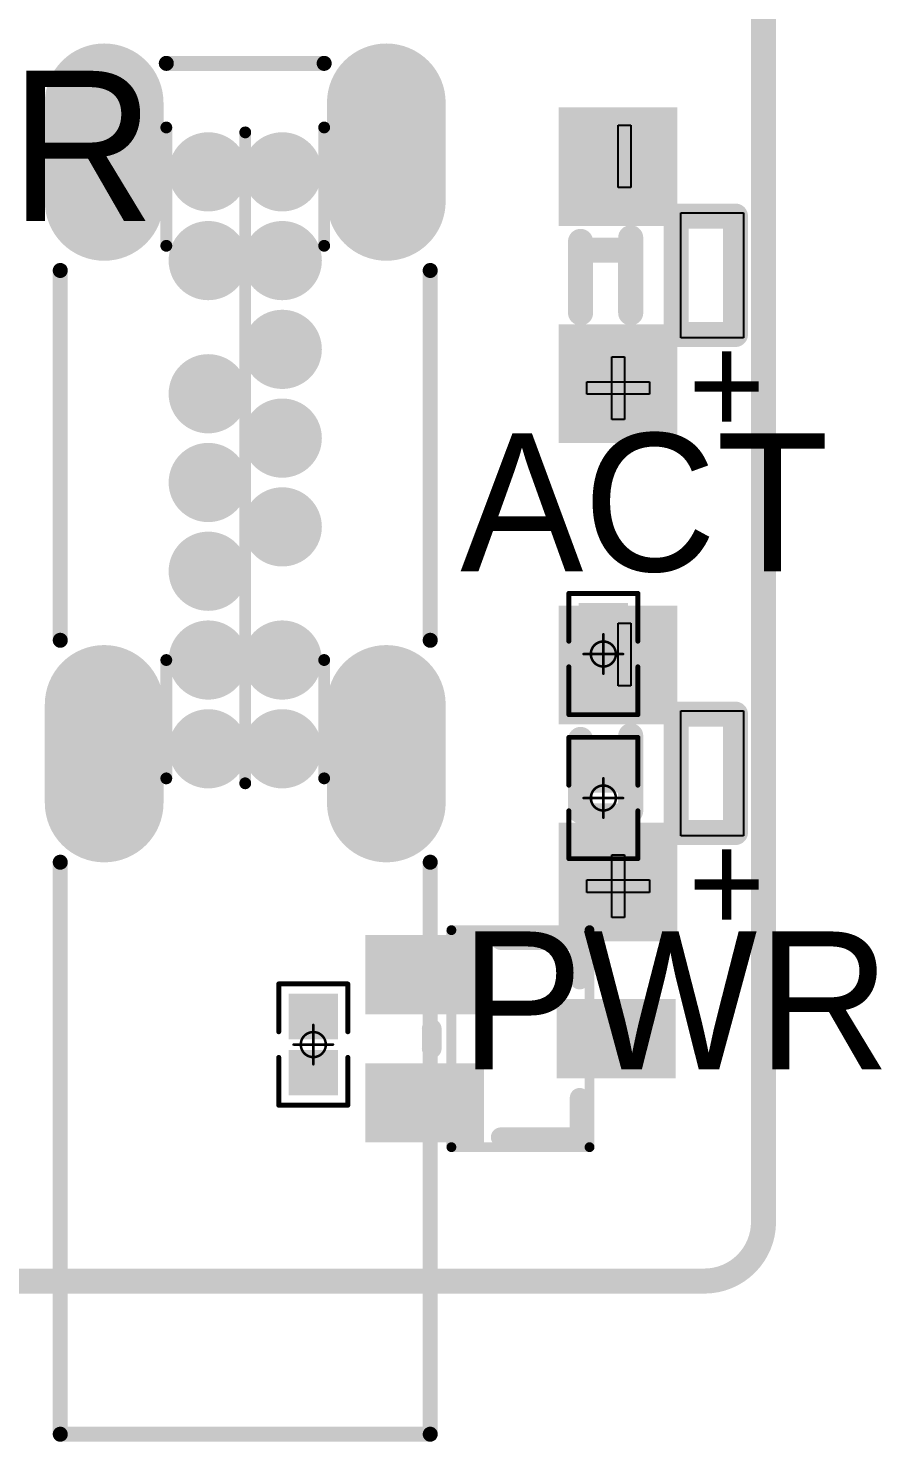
# Model space of a CAD drawing. Header units: millimetres. Extents: x 19.13 to 23.12, y 5.07 to 8.34.
# Drawn here: x 22.781 to 23.122, y 5.094 to 5.659 of the extents above; entities that cross this region are included whole.
import ezdxf

# ---------------------------------------------------------------- set-up
doc = ezdxf.new("R2010")
doc.units = ezdxf.units.MM
doc.header["$MEASUREMENT"] = 0
for name, color, linetype in [('BottomLayer', 5, 'Continuous'), ('BottomOverlay', 54, 'Continuous'), ('BottomPaste', 16, 'Continuous'), ('BottomSolder', 6, 'Continuous'), ('KeepOutLayer', 6, 'Continuous'), ('Mechanical13', 56, 'Continuous'), ('Mechanical15', 56, 'Continuous'), ('MidLayer1', 16, 'Continuous'), ('MidLayer2', 76, 'Continuous'), ('MidLayer3', 90, 'Continuous'), ('MidLayer4', 156, 'Continuous'), ('MultiLayer', 9, 'Continuous'), ('TopLayer', 1, 'Continuous'), ('TopOverlay', 2, 'Continuous'), ('TopPaste', 8, 'Continuous'), ('TopSolder', 216, 'Continuous')]:
    doc.layers.add(name, color=color, linetype=linetype)

# ---------------------------------------------------------------- blocks, each defined once
blk = doc.blocks.new('SOT_323_SC_70__B_1')
at = {"layer": 'BottomLayer'}
for points in [[(0.0185, 0.0374), (0.0185, 0.01378), (0.05787, 0.0374), (0.05787, 0.01378)], [(-0.05787, 0.01181), (-0.05787, -0.01181), (-0.0185, 0.01181), (-0.0185, -0.01181)], [(0.0185, -0.01378), (0.0185, -0.0374), (0.05787, -0.01378), (0.05787, -0.0374)]]:
    blk.add_solid(points, dxfattribs=at)
at = {"layer": 'BottomOverlay', "const_width": 0.00787}
for points in [[(-0.02362, 0.03937), (-0.02362, 0.02362)], [(0.00787, 0.03937), (-0.02362, 0.03937)], [(0.03543, 0.00394), (0.03543, -0.00394)], [(-0.02362, -0.02362), (-0.02362, -0.03937)], [(0.00787, -0.03937), (-0.02362, -0.03937)]]:
    blk.add_lwpolyline(points, dxfattribs=at)
at = {"layer": 'BottomOverlay', "const_width": 0.00394}
for points in [[(-0.02559, 0.03937, 1), (-0.02165, 0.03937, 1)], [(-0.02559, 0.03937, 1), (-0.02165, 0.03937, 1)], [(0.00591, 0.03937, 1), (0.00984, 0.03937, 1)], [(-0.02559, 0.02362, 1), (-0.02165, 0.02362, 1)], [(0.03346, 0.00394, 1), (0.0374, 0.00394, 1)], [(0.03346, -0.00394, 1), (0.0374, -0.00394, 1)], [(-0.02559, -0.02362, 1), (-0.02165, -0.02362, 1)], [(-0.02559, -0.03937, 1), (-0.02165, -0.03937, 1)], [(-0.02559, -0.03937, 1), (-0.02165, -0.03937, 1)], [(0.00591, -0.03937, 1), (0.00984, -0.03937, 1)]]:
    blk.add_lwpolyline(points, format="xyb", close=True, dxfattribs=at)
at = {"layer": 'BottomPaste'}
for points in [[(0.0185, 0.0374), (0.0185, 0.01378), (0.05787, 0.0374), (0.05787, 0.01378)], [(-0.05787, 0.01181), (-0.05787, -0.01181), (-0.0185, 0.01181), (-0.0185, -0.01181)], [(0.0185, -0.01378), (0.0185, -0.0374), (0.05787, -0.01378), (0.05787, -0.0374)]]:
    blk.add_solid(points, dxfattribs=at)
at = {"layer": 'BottomSolder'}
for points in [[(0.0145, 0.0414), (0.0145, 0.00978), (0.06187, 0.0414), (0.06187, 0.00978)], [(-0.06187, 0.01581), (-0.06187, -0.01581), (-0.0145, 0.01581), (-0.0145, -0.01581)], [(0.0145, -0.00978), (0.0145, -0.0414), (0.06187, -0.00978), (0.06187, -0.0414)]]:
    blk.add_solid(points, dxfattribs=at)
at = {"layer": 'Mechanical13', "const_width": 0.00394}
for points in [[(-0.02756, 0.04331), (-0.02756, -0.04331)], [(0.02756, 0.04331), (-0.02756, 0.04331)], [(0.02756, 0.04331), (0.02756, -0.04331)], [(0.02756, -0.04331), (-0.02756, -0.04331)]]:
    blk.add_lwpolyline(points, dxfattribs=at)
at = {"layer": 'Mechanical13', "const_width": 0.00197}
for points in [[(-0.02854, 0.04331, 1), (-0.02657, 0.04331, 1)], [(-0.02854, 0.04331, 1), (-0.02657, 0.04331, 1)], [(0.02658, 0.04331, 1), (0.02854, 0.04331, 1)], [(0.02658, 0.04331, 1), (0.02854, 0.04331, 1)], [(-0.02854, -0.04331, 1), (-0.02657, -0.04331, 1)], [(-0.02854, -0.04331, 1), (-0.02657, -0.04331, 1)], [(0.02658, -0.04331, 1), (0.02854, -0.04331, 1)], [(0.02658, -0.04331, 1), (0.02854, -0.04331, 1)]]:
    blk.add_lwpolyline(points, format="xyb", close=True, dxfattribs=at)
blk = doc.blocks.new('R0201_B_2')
at = {"layer": 'BottomLayer'}
for points in [[(-0.01831, -0.00787), (-0.00413, -0.00787), (-0.01831, 0.00787), (-0.00413, 0.00787)], [(0.00413, -0.00787), (0.01831, -0.00787), (0.00413, 0.00787), (0.01831, 0.00787)]]:
    blk.add_solid(points, dxfattribs=at)
at = {"layer": 'BottomOverlay', "const_width": 0.00197}
for points in [[(-0.00512, 0.01378), (-0.02421, 0.01378)], [(-0.02421, -0.01378), (-0.02421, 0.01378)], [(0.02421, 0.01378), (0.00512, 0.01378)], [(0.02421, -0.01378), (0.02421, 0.01378)], [(-0.00512, -0.01378), (-0.02421, -0.01378)], [(0.02421, -0.01378), (0.00512, -0.01378)]]:
    blk.add_lwpolyline(points, dxfattribs=at)
at = {"layer": 'BottomOverlay', "const_width": 0.000984}
for points in [[(-0.0247, 0.01378, 1), (-0.02372, 0.01378, 1)], [(-0.0247, 0.01378, 1), (-0.02372, 0.01378, 1)], [(-0.00561, 0.01378, 1), (-0.00463, 0.01378, 1)], [(0.00463, 0.01378, 1), (0.00561, 0.01378, 1)], [(0.02372, 0.01378, 1), (0.0247, 0.01378, 1)], [(0.02372, 0.01378, 1), (0.0247, 0.01378, 1)], [(-0.0247, -0.01378, 1), (-0.02372, -0.01378, 1)], [(-0.0247, -0.01378, 1), (-0.02372, -0.01378, 1)], [(-0.00561, -0.01378, 1), (-0.00463, -0.01378, 1)], [(0.00463, -0.01378, 1), (0.00561, -0.01378, 1)], [(0.02372, -0.01378, 1), (0.0247, -0.01378, 1)], [(0.02372, -0.01378, 1), (0.0247, -0.01378, 1)]]:
    blk.add_lwpolyline(points, format="xyb", close=True, dxfattribs=at)
at = {"layer": 'BottomPaste'}
for points in [[(-0.01831, -0.00787), (-0.00413, -0.00787), (-0.01831, 0.00787), (-0.00413, 0.00787)], [(0.00413, -0.00787), (0.01831, -0.00787), (0.00413, 0.00787), (0.01831, 0.00787)]]:
    blk.add_solid(points, dxfattribs=at)
at = {"layer": 'BottomSolder'}
for points in [[(-0.02031, -0.00987), (-0.00213, -0.00987), (-0.02031, 0.00987), (-0.00213, 0.00987)], [(0.00213, -0.00987), (0.02031, -0.00987), (0.00213, 0.00987), (0.02031, 0.00987)]]:
    blk.add_solid(points, dxfattribs=at)
at = {"layer": 'Mechanical15', "const_width": 0.001}
for points in [[(0, -0.00787), (0, 0.00787)], [(0.00787, 0), (-0.00787, 0)]]:
    blk.add_lwpolyline(points, dxfattribs=at)
at = {"layer": 'Mechanical15'}
for points, const_width in [([(-0.00025, 0.00787, 1), (0.00025, 0.00787, 1)], 0.0005), ([(-0.00812, 0, 1), (-0.00762, 0, 1)], 0.0005), ([(0.005, 0, 1), (-0.005, 0, 1)], 0.001), ([(-0.00525, 0, 1), (-0.00475, 0, 1)], 0.0005), ([(0.00475, 0, 1), (0.00525, 0, 1)], 0.0005), ([(0.00762, 0, 1), (0.00812, 0, 1)], 0.0005), ([(-0.00025, -0.00787, 1), (0.00025, -0.00787, 1)], 0.0005)]:
    blk.add_lwpolyline(points, format="xyb", close=True, dxfattribs=dict(at, const_width=const_width))
blk = doc.blocks.new('USB_TYPE_C_14P_4P_35')
at = {"layer": 'BottomLayer', "const_width": 0.03937}
for points in [[(-0.0563, 0.10039), (-0.0563, 0.13976)], [(0.0563, 0.10039), (0.0563, 0.13976)], [(-0.0563, -0.13976), (-0.0563, -0.10039)], [(0.0563, -0.13976), (0.0563, -0.10039)]]:
    blk.add_lwpolyline(points, dxfattribs=at)
at = {"layer": 'BottomLayer'}
for points, const_width in [([(-0.06614, 0.13976, 1), (-0.04646, 0.13976, 1)], 0.01969), ([(0.04646, 0.13976, 1), (0.06614, 0.13976, 1)], 0.01969), ([(-0.06614, 0.10039, 1), (-0.04646, 0.10039, 1)], 0.01969), ([(-0.02067, 0.1122, 1), (-0.00886, 0.1122, 1)], 0.01181), ([(0.00886, 0.1122, 1), (0.02067, 0.1122, 1)], 0.01181), ([(0.04646, 0.10039, 1), (0.06614, 0.10039, 1)], 0.01969), ([(-0.02067, 0.07677, 1), (-0.00886, 0.07677, 1)], 0.01181), ([(0.00886, 0.07677, 1), (0.02067, 0.07677, 1)], 0.01181), ([(0.00886, 0.04134, 1), (0.02067, 0.04134, 1)], 0.01181), ([(-0.02067, 0.02362, 1), (-0.00886, 0.02362, 1)], 0.01181), ([(0.00886, 0.00591, 1), (0.02067, 0.00591, 1)], 0.01181), ([(-0.02067, -0.01181, 1), (-0.00886, -0.01181, 1)], 0.01181), ([(0.00886, -0.02953, 1), (0.02067, -0.02953, 1)], 0.01181), ([(-0.02067, -0.04724, 1), (-0.00886, -0.04724, 1)], 0.01181), ([(-0.02067, -0.08268, 1), (-0.00886, -0.08268, 1)], 0.01181), ([(0.00886, -0.08268, 1), (0.02067, -0.08268, 1)], 0.01181), ([(-0.06614, -0.10039, 1), (-0.04646, -0.10039, 1)], 0.01969), ([(0.04646, -0.10039, 1), (0.06614, -0.10039, 1)], 0.01969), ([(-0.02067, -0.11811, 1), (-0.00886, -0.11811, 1)], 0.01181), ([(0.00886, -0.11811, 1), (0.02067, -0.11811, 1)], 0.01181), ([(-0.06614, -0.13976, 1), (-0.04646, -0.13976, 1)], 0.01969), ([(0.04646, -0.13976, 1), (0.06614, -0.13976, 1)], 0.01969)]:
    blk.add_lwpolyline(points, format="xyb", close=True, dxfattribs=dict(at, const_width=const_width))
at = {"layer": 'BottomOverlay', "const_width": 0.00472}
for points in [[(-0.0315, 0.08268), (-0.0315, 0.12992)], [(0, -0.13189), (0, 0.12795)], [(0, -0.13189), (0, 0.12795)], [(0.0315, 0.08268), (0.0315, 0.12992)], [(-0.0315, -0.12992), (-0.0315, -0.08268)], [(0.0315, -0.12992), (0.0315, -0.08268)]]:
    blk.add_lwpolyline(points, dxfattribs=at)
at = {"layer": 'BottomOverlay', "const_width": 0.00236}
for points in [[(-0.03268, 0.12992, 1), (-0.03032, 0.12992, 1)], [(-0.00118, 0.12795, 1), (0.00118, 0.12795, 1)], [(-0.00118, 0.12795, 1), (0.00118, 0.12795, 1)], [(0.03032, 0.12992, 1), (0.03268, 0.12992, 1)], [(-0.03268, 0.08268, 1), (-0.03032, 0.08268, 1)], [(0.03032, 0.08268, 1), (0.03268, 0.08268, 1)], [(-0.03268, -0.08268, 1), (-0.03032, -0.08268, 1)], [(0.03032, -0.08268, 1), (0.03268, -0.08268, 1)], [(-0.03268, -0.12992, 1), (-0.03032, -0.12992, 1)], [(-0.00118, -0.13189, 1), (0.00118, -0.13189, 1)], [(-0.00118, -0.13189, 1), (0.00118, -0.13189, 1)], [(0.03032, -0.12992, 1), (0.03268, -0.12992, 1)]]:
    blk.add_lwpolyline(points, format="xyb", close=True, dxfattribs=at)
at = {"layer": 'BottomSolder', "const_width": 0.04737}
for points in [[(-0.0563, 0.10039), (-0.0563, 0.13976)], [(0.0563, 0.10039), (0.0563, 0.13976)], [(-0.0563, -0.13976), (-0.0563, -0.10039)], [(0.0563, -0.13976), (0.0563, -0.10039)]]:
    blk.add_lwpolyline(points, dxfattribs=at)
at = {"layer": 'BottomSolder'}
for points, const_width in [([(-0.06814, 0.13976, 1), (-0.04446, 0.13976, 1)], 0.02369), ([(0.04446, 0.13976, 1), (0.06814, 0.13976, 1)], 0.02369), ([(-0.02267, 0.1122, 1), (-0.00686, 0.1122, 1)], 0.01581), ([(0.00686, 0.1122, 1), (0.02267, 0.1122, 1)], 0.01581), ([(-0.06814, 0.10039, 1), (-0.04446, 0.10039, 1)], 0.02369), ([(0.04446, 0.10039, 1), (0.06814, 0.10039, 1)], 0.02369), ([(-0.02267, 0.07677, 1), (-0.00686, 0.07677, 1)], 0.01581), ([(0.00686, 0.07677, 1), (0.02267, 0.07677, 1)], 0.01581), ([(0.00686, 0.04134, 1), (0.02267, 0.04134, 1)], 0.01581), ([(-0.02267, 0.02362, 1), (-0.00686, 0.02362, 1)], 0.01581), ([(0.00686, 0.00591, 1), (0.02267, 0.00591, 1)], 0.01581), ([(-0.02267, -0.01181, 1), (-0.00686, -0.01181, 1)], 0.01581), ([(0.00686, -0.02953, 1), (0.02267, -0.02953, 1)], 0.01581), ([(-0.02267, -0.04724, 1), (-0.00686, -0.04724, 1)], 0.01581), ([(-0.02267, -0.08268, 1), (-0.00686, -0.08268, 1)], 0.01581), ([(0.00686, -0.08268, 1), (0.02267, -0.08268, 1)], 0.01581), ([(-0.06814, -0.10039, 1), (-0.04446, -0.10039, 1)], 0.02369), ([(0.04446, -0.10039, 1), (0.06814, -0.10039, 1)], 0.02369), ([(-0.02267, -0.11811, 1), (-0.00686, -0.11811, 1)], 0.01581), ([(0.00686, -0.11811, 1), (0.02267, -0.11811, 1)], 0.01581), ([(-0.06814, -0.13976, 1), (-0.04446, -0.13976, 1)], 0.02369), ([(0.04446, -0.13976, 1), (0.06814, -0.13976, 1)], 0.02369)]:
    blk.add_lwpolyline(points, format="xyb", close=True, dxfattribs=dict(at, const_width=const_width))
at = {"layer": 'MidLayer1', "const_width": 0.03937}
for points in [[(-0.0563, 0.10039), (-0.0563, 0.13976)], [(0.0563, 0.10039), (0.0563, 0.13976)], [(-0.0563, -0.13976), (-0.0563, -0.10039)], [(0.0563, -0.13976), (0.0563, -0.10039)]]:
    blk.add_lwpolyline(points, dxfattribs=at)
at = {"layer": 'MidLayer1'}
for points, const_width in [([(-0.06614, 0.13976, 1), (-0.04646, 0.13976, 1)], 0.01969), ([(0.04646, 0.13976, 1), (0.06614, 0.13976, 1)], 0.01969), ([(-0.06614, 0.10039, 1), (-0.04646, 0.10039, 1)], 0.01969), ([(-0.02067, 0.1122, 1), (-0.00886, 0.1122, 1)], 0.01181), ([(0.00886, 0.1122, 1), (0.02067, 0.1122, 1)], 0.01181), ([(0.04646, 0.10039, 1), (0.06614, 0.10039, 1)], 0.01969), ([(-0.02067, 0.07677, 1), (-0.00886, 0.07677, 1)], 0.01181), ([(0.00886, 0.07677, 1), (0.02067, 0.07677, 1)], 0.01181), ([(0.00886, 0.04134, 1), (0.02067, 0.04134, 1)], 0.01181), ([(-0.02067, 0.02362, 1), (-0.00886, 0.02362, 1)], 0.01181), ([(0.00886, 0.00591, 1), (0.02067, 0.00591, 1)], 0.01181), ([(-0.02067, -0.01181, 1), (-0.00886, -0.01181, 1)], 0.01181), ([(0.00886, -0.02953, 1), (0.02067, -0.02953, 1)], 0.01181), ([(-0.02067, -0.04724, 1), (-0.00886, -0.04724, 1)], 0.01181), ([(-0.02067, -0.08268, 1), (-0.00886, -0.08268, 1)], 0.01181), ([(0.00886, -0.08268, 1), (0.02067, -0.08268, 1)], 0.01181), ([(-0.06614, -0.10039, 1), (-0.04646, -0.10039, 1)], 0.01969), ([(0.04646, -0.10039, 1), (0.06614, -0.10039, 1)], 0.01969), ([(-0.02067, -0.11811, 1), (-0.00886, -0.11811, 1)], 0.01181), ([(0.00886, -0.11811, 1), (0.02067, -0.11811, 1)], 0.01181), ([(-0.06614, -0.13976, 1), (-0.04646, -0.13976, 1)], 0.01969), ([(0.04646, -0.13976, 1), (0.06614, -0.13976, 1)], 0.01969)]:
    blk.add_lwpolyline(points, format="xyb", close=True, dxfattribs=dict(at, const_width=const_width))
at = {"layer": 'MidLayer2', "const_width": 0.03937}
for points in [[(-0.0563, 0.10039), (-0.0563, 0.13976)], [(0.0563, 0.10039), (0.0563, 0.13976)], [(-0.0563, -0.13976), (-0.0563, -0.10039)], [(0.0563, -0.13976), (0.0563, -0.10039)]]:
    blk.add_lwpolyline(points, dxfattribs=at)
at = {"layer": 'MidLayer2'}
for points, const_width in [([(-0.06614, 0.13976, 1), (-0.04646, 0.13976, 1)], 0.01969), ([(0.04646, 0.13976, 1), (0.06614, 0.13976, 1)], 0.01969), ([(-0.06614, 0.10039, 1), (-0.04646, 0.10039, 1)], 0.01969), ([(-0.02067, 0.1122, 1), (-0.00886, 0.1122, 1)], 0.01181), ([(0.00886, 0.1122, 1), (0.02067, 0.1122, 1)], 0.01181), ([(0.04646, 0.10039, 1), (0.06614, 0.10039, 1)], 0.01969), ([(-0.02067, 0.07677, 1), (-0.00886, 0.07677, 1)], 0.01181), ([(0.00886, 0.07677, 1), (0.02067, 0.07677, 1)], 0.01181), ([(0.00886, 0.04134, 1), (0.02067, 0.04134, 1)], 0.01181), ([(-0.02067, 0.02362, 1), (-0.00886, 0.02362, 1)], 0.01181), ([(0.00886, 0.00591, 1), (0.02067, 0.00591, 1)], 0.01181), ([(-0.02067, -0.01181, 1), (-0.00886, -0.01181, 1)], 0.01181), ([(0.00886, -0.02953, 1), (0.02067, -0.02953, 1)], 0.01181), ([(-0.02067, -0.04724, 1), (-0.00886, -0.04724, 1)], 0.01181), ([(-0.02067, -0.08268, 1), (-0.00886, -0.08268, 1)], 0.01181), ([(0.00886, -0.08268, 1), (0.02067, -0.08268, 1)], 0.01181), ([(-0.06614, -0.10039, 1), (-0.04646, -0.10039, 1)], 0.01969), ([(0.04646, -0.10039, 1), (0.06614, -0.10039, 1)], 0.01969), ([(-0.02067, -0.11811, 1), (-0.00886, -0.11811, 1)], 0.01181), ([(0.00886, -0.11811, 1), (0.02067, -0.11811, 1)], 0.01181), ([(-0.06614, -0.13976, 1), (-0.04646, -0.13976, 1)], 0.01969), ([(0.04646, -0.13976, 1), (0.06614, -0.13976, 1)], 0.01969)]:
    blk.add_lwpolyline(points, format="xyb", close=True, dxfattribs=dict(at, const_width=const_width))
at = {"layer": 'MidLayer3', "const_width": 0.03937}
for points in [[(-0.0563, 0.10039), (-0.0563, 0.13976)], [(0.0563, 0.10039), (0.0563, 0.13976)], [(-0.0563, -0.13976), (-0.0563, -0.10039)], [(0.0563, -0.13976), (0.0563, -0.10039)]]:
    blk.add_lwpolyline(points, dxfattribs=at)
at = {"layer": 'MidLayer3'}
for points, const_width in [([(-0.06614, 0.13976, 1), (-0.04646, 0.13976, 1)], 0.01969), ([(0.04646, 0.13976, 1), (0.06614, 0.13976, 1)], 0.01969), ([(-0.06614, 0.10039, 1), (-0.04646, 0.10039, 1)], 0.01969), ([(-0.02067, 0.1122, 1), (-0.00886, 0.1122, 1)], 0.01181), ([(0.00886, 0.1122, 1), (0.02067, 0.1122, 1)], 0.01181), ([(0.04646, 0.10039, 1), (0.06614, 0.10039, 1)], 0.01969), ([(-0.02067, 0.07677, 1), (-0.00886, 0.07677, 1)], 0.01181), ([(0.00886, 0.07677, 1), (0.02067, 0.07677, 1)], 0.01181), ([(0.00886, 0.04134, 1), (0.02067, 0.04134, 1)], 0.01181), ([(-0.02067, 0.02362, 1), (-0.00886, 0.02362, 1)], 0.01181), ([(0.00886, 0.00591, 1), (0.02067, 0.00591, 1)], 0.01181), ([(-0.02067, -0.01181, 1), (-0.00886, -0.01181, 1)], 0.01181), ([(0.00886, -0.02953, 1), (0.02067, -0.02953, 1)], 0.01181), ([(-0.02067, -0.04724, 1), (-0.00886, -0.04724, 1)], 0.01181), ([(-0.02067, -0.08268, 1), (-0.00886, -0.08268, 1)], 0.01181), ([(0.00886, -0.08268, 1), (0.02067, -0.08268, 1)], 0.01181), ([(-0.06614, -0.10039, 1), (-0.04646, -0.10039, 1)], 0.01969), ([(0.04646, -0.10039, 1), (0.06614, -0.10039, 1)], 0.01969), ([(-0.02067, -0.11811, 1), (-0.00886, -0.11811, 1)], 0.01181), ([(0.00886, -0.11811, 1), (0.02067, -0.11811, 1)], 0.01181), ([(-0.06614, -0.13976, 1), (-0.04646, -0.13976, 1)], 0.01969), ([(0.04646, -0.13976, 1), (0.06614, -0.13976, 1)], 0.01969)]:
    blk.add_lwpolyline(points, format="xyb", close=True, dxfattribs=dict(at, const_width=const_width))
at = {"layer": 'MidLayer4', "const_width": 0.03937}
for points in [[(-0.0563, 0.10039), (-0.0563, 0.13976)], [(0.0563, 0.10039), (0.0563, 0.13976)], [(-0.0563, -0.13976), (-0.0563, -0.10039)], [(0.0563, -0.13976), (0.0563, -0.10039)]]:
    blk.add_lwpolyline(points, dxfattribs=at)
at = {"layer": 'MidLayer4'}
for points, const_width in [([(-0.06614, 0.13976, 1), (-0.04646, 0.13976, 1)], 0.01969), ([(0.04646, 0.13976, 1), (0.06614, 0.13976, 1)], 0.01969), ([(-0.06614, 0.10039, 1), (-0.04646, 0.10039, 1)], 0.01969), ([(-0.02067, 0.1122, 1), (-0.00886, 0.1122, 1)], 0.01181), ([(0.00886, 0.1122, 1), (0.02067, 0.1122, 1)], 0.01181), ([(0.04646, 0.10039, 1), (0.06614, 0.10039, 1)], 0.01969), ([(-0.02067, 0.07677, 1), (-0.00886, 0.07677, 1)], 0.01181), ([(0.00886, 0.07677, 1), (0.02067, 0.07677, 1)], 0.01181), ([(0.00886, 0.04134, 1), (0.02067, 0.04134, 1)], 0.01181), ([(-0.02067, 0.02362, 1), (-0.00886, 0.02362, 1)], 0.01181), ([(0.00886, 0.00591, 1), (0.02067, 0.00591, 1)], 0.01181), ([(-0.02067, -0.01181, 1), (-0.00886, -0.01181, 1)], 0.01181), ([(0.00886, -0.02953, 1), (0.02067, -0.02953, 1)], 0.01181), ([(-0.02067, -0.04724, 1), (-0.00886, -0.04724, 1)], 0.01181), ([(-0.02067, -0.08268, 1), (-0.00886, -0.08268, 1)], 0.01181), ([(0.00886, -0.08268, 1), (0.02067, -0.08268, 1)], 0.01181), ([(-0.06614, -0.10039, 1), (-0.04646, -0.10039, 1)], 0.01969), ([(0.04646, -0.10039, 1), (0.06614, -0.10039, 1)], 0.01969), ([(-0.02067, -0.11811, 1), (-0.00886, -0.11811, 1)], 0.01181), ([(0.00886, -0.11811, 1), (0.02067, -0.11811, 1)], 0.01181), ([(-0.06614, -0.13976, 1), (-0.04646, -0.13976, 1)], 0.01969), ([(0.04646, -0.13976, 1), (0.06614, -0.13976, 1)], 0.01969)]:
    blk.add_lwpolyline(points, format="xyb", close=True, dxfattribs=dict(at, const_width=const_width))
at = {"layer": 'MultiLayer', "const_width": 0.03937}
for points in [[(-0.0563, 0.10039), (-0.0563, 0.13976)], [(0.0563, 0.10039), (0.0563, 0.13976)], [(-0.0563, -0.13976), (-0.0563, -0.10039)], [(0.0563, -0.13976), (0.0563, -0.10039)]]:
    blk.add_lwpolyline(points, dxfattribs=at)
at = {"layer": 'MultiLayer'}
for points, const_width in [([(-0.06614, 0.13976, 1), (-0.04646, 0.13976, 1)], 0.01969), ([(0.04646, 0.13976, 1), (0.06614, 0.13976, 1)], 0.01969), ([(-0.06614, 0.10039, 1), (-0.04646, 0.10039, 1)], 0.01969), ([(-0.02067, 0.1122, 1), (-0.00886, 0.1122, 1)], 0.01181), ([(0.00886, 0.1122, 1), (0.02067, 0.1122, 1)], 0.01181), ([(0.04646, 0.10039, 1), (0.06614, 0.10039, 1)], 0.01969), ([(-0.02067, 0.07677, 1), (-0.00886, 0.07677, 1)], 0.01181), ([(0.00886, 0.07677, 1), (0.02067, 0.07677, 1)], 0.01181), ([(0.00886, 0.04134, 1), (0.02067, 0.04134, 1)], 0.01181), ([(-0.02067, 0.02362, 1), (-0.00886, 0.02362, 1)], 0.01181), ([(0.00886, 0.00591, 1), (0.02067, 0.00591, 1)], 0.01181), ([(-0.02067, -0.01181, 1), (-0.00886, -0.01181, 1)], 0.01181), ([(0.00886, -0.02953, 1), (0.02067, -0.02953, 1)], 0.01181), ([(-0.02067, -0.04724, 1), (-0.00886, -0.04724, 1)], 0.01181), ([(-0.02067, -0.08268, 1), (-0.00886, -0.08268, 1)], 0.01181), ([(0.00886, -0.08268, 1), (0.02067, -0.08268, 1)], 0.01181), ([(-0.06614, -0.10039, 1), (-0.04646, -0.10039, 1)], 0.01969), ([(0.04646, -0.10039, 1), (0.06614, -0.10039, 1)], 0.01969), ([(-0.02067, -0.11811, 1), (-0.00886, -0.11811, 1)], 0.01181), ([(0.00886, -0.11811, 1), (0.02067, -0.11811, 1)], 0.01181), ([(-0.06614, -0.13976, 1), (-0.04646, -0.13976, 1)], 0.01969), ([(0.04646, -0.13976, 1), (0.06614, -0.13976, 1)], 0.01969)]:
    blk.add_lwpolyline(points, format="xyb", close=True, dxfattribs=dict(at, const_width=const_width))
at = {"layer": 'TopLayer', "const_width": 0.03937}
for points in [[(-0.0563, 0.10039), (-0.0563, 0.13976)], [(0.0563, 0.10039), (0.0563, 0.13976)], [(-0.0563, -0.13976), (-0.0563, -0.10039)], [(0.0563, -0.13976), (0.0563, -0.10039)]]:
    blk.add_lwpolyline(points, dxfattribs=at)
at = {"layer": 'TopLayer'}
for points, const_width in [([(-0.06614, 0.13976, 1), (-0.04646, 0.13976, 1)], 0.01969), ([(0.04646, 0.13976, 1), (0.06614, 0.13976, 1)], 0.01969), ([(-0.06614, 0.10039, 1), (-0.04646, 0.10039, 1)], 0.01969), ([(-0.02067, 0.1122, 1), (-0.00886, 0.1122, 1)], 0.01181), ([(0.00886, 0.1122, 1), (0.02067, 0.1122, 1)], 0.01181), ([(0.04646, 0.10039, 1), (0.06614, 0.10039, 1)], 0.01969), ([(-0.02067, 0.07677, 1), (-0.00886, 0.07677, 1)], 0.01181), ([(0.00886, 0.07677, 1), (0.02067, 0.07677, 1)], 0.01181), ([(0.00886, 0.04134, 1), (0.02067, 0.04134, 1)], 0.01181), ([(-0.02067, 0.02362, 1), (-0.00886, 0.02362, 1)], 0.01181), ([(0.00886, 0.00591, 1), (0.02067, 0.00591, 1)], 0.01181), ([(-0.02067, -0.01181, 1), (-0.00886, -0.01181, 1)], 0.01181), ([(0.00886, -0.02953, 1), (0.02067, -0.02953, 1)], 0.01181), ([(-0.02067, -0.04724, 1), (-0.00886, -0.04724, 1)], 0.01181), ([(-0.02067, -0.08268, 1), (-0.00886, -0.08268, 1)], 0.01181), ([(0.00886, -0.08268, 1), (0.02067, -0.08268, 1)], 0.01181), ([(-0.06614, -0.10039, 1), (-0.04646, -0.10039, 1)], 0.01969), ([(0.04646, -0.10039, 1), (0.06614, -0.10039, 1)], 0.01969), ([(-0.02067, -0.11811, 1), (-0.00886, -0.11811, 1)], 0.01181), ([(0.00886, -0.11811, 1), (0.02067, -0.11811, 1)], 0.01181), ([(-0.06614, -0.13976, 1), (-0.04646, -0.13976, 1)], 0.01969), ([(0.04646, -0.13976, 1), (0.06614, -0.13976, 1)], 0.01969)]:
    blk.add_lwpolyline(points, format="xyb", close=True, dxfattribs=dict(at, const_width=const_width))
at = {"layer": 'TopOverlay'}
for points, const_width in [([(-0.0315, 0.15551), (0.0315, 0.15551)], 0.006), ([(-0.0315, 0.08268), (-0.0315, 0.12992)], 0.00472), ([(0, -0.13189), (0, 0.12795)], 0.00472), ([(0.0315, 0.08268), (0.0315, 0.12992)], 0.00472), ([(-0.07382, -0.0748), (-0.07382, 0.07283)], 0.006), ([(0.07382, -0.0748), (0.07382, 0.07283)], 0.006), ([(-0.0315, -0.12992), (-0.0315, -0.08268)], 0.00472), ([(0.0315, -0.12992), (0.0315, -0.08268)], 0.00472), ([(-0.07382, -0.39173), (-0.07382, -0.16339)], 0.006), ([(0.07382, -0.39173), (0.07382, -0.16339)], 0.006), ([(-0.07382, -0.39173), (0.07382, -0.39173)], 0.006)]:
    blk.add_lwpolyline(points, dxfattribs=dict(at, const_width=const_width))
for points, const_width in [([(-0.033, 0.15551, 1), (-0.03, 0.15551, 1)], 0.003), ([(0.03, 0.15551, 1), (0.033, 0.15551, 1)], 0.003), ([(-0.03268, 0.12992, 1), (-0.03032, 0.12992, 1)], 0.00236), ([(-0.00118, 0.12795, 1), (0.00118, 0.12795, 1)], 0.00236), ([(0.03032, 0.12992, 1), (0.03268, 0.12992, 1)], 0.00236), ([(-0.03268, 0.08268, 1), (-0.03032, 0.08268, 1)], 0.00236), ([(0.03032, 0.08268, 1), (0.03268, 0.08268, 1)], 0.00236), ([(-0.07532, 0.07283, 1), (-0.07232, 0.07283, 1)], 0.003), ([(0.07232, 0.07283, 1), (0.07532, 0.07283, 1)], 0.003), ([(-0.07532, -0.0748, 1), (-0.07232, -0.0748, 1)], 0.003), ([(0.07232, -0.0748, 1), (0.07532, -0.0748, 1)], 0.003), ([(-0.03268, -0.08268, 1), (-0.03032, -0.08268, 1)], 0.00236), ([(0.03032, -0.08268, 1), (0.03268, -0.08268, 1)], 0.00236), ([(-0.03268, -0.12992, 1), (-0.03032, -0.12992, 1)], 0.00236), ([(-0.00118, -0.13189, 1), (0.00118, -0.13189, 1)], 0.00236), ([(0.03032, -0.12992, 1), (0.03268, -0.12992, 1)], 0.00236), ([(-0.07532, -0.16339, 1), (-0.07232, -0.16339, 1)], 0.003), ([(0.07232, -0.16339, 1), (0.07532, -0.16339, 1)], 0.003), ([(-0.07532, -0.39173, 1), (-0.07232, -0.39173, 1)], 0.003), ([(-0.07532, -0.39173, 1), (-0.07232, -0.39173, 1)], 0.003), ([(0.07232, -0.39173, 1), (0.07532, -0.39173, 1)], 0.003), ([(0.07232, -0.39173, 1), (0.07532, -0.39173, 1)], 0.003)]:
    blk.add_lwpolyline(points, format="xyb", close=True, dxfattribs=dict(at, const_width=const_width))
at = {"layer": 'TopSolder', "const_width": 0.04737}
for points in [[(-0.0563, 0.10039), (-0.0563, 0.13976)], [(0.0563, 0.10039), (0.0563, 0.13976)], [(-0.0563, -0.13976), (-0.0563, -0.10039)], [(0.0563, -0.13976), (0.0563, -0.10039)]]:
    blk.add_lwpolyline(points, dxfattribs=at)
at = {"layer": 'TopSolder'}
for points, const_width in [([(-0.06814, 0.13976, 1), (-0.04446, 0.13976, 1)], 0.02369), ([(0.04446, 0.13976, 1), (0.06814, 0.13976, 1)], 0.02369), ([(-0.02267, 0.1122, 1), (-0.00686, 0.1122, 1)], 0.01581), ([(0.00686, 0.1122, 1), (0.02267, 0.1122, 1)], 0.01581), ([(-0.06814, 0.10039, 1), (-0.04446, 0.10039, 1)], 0.02369), ([(0.04446, 0.10039, 1), (0.06814, 0.10039, 1)], 0.02369), ([(-0.02267, 0.07677, 1), (-0.00686, 0.07677, 1)], 0.01581), ([(0.00686, 0.07677, 1), (0.02267, 0.07677, 1)], 0.01581), ([(0.00686, 0.04134, 1), (0.02267, 0.04134, 1)], 0.01581), ([(-0.02267, 0.02362, 1), (-0.00686, 0.02362, 1)], 0.01581), ([(0.00686, 0.00591, 1), (0.02267, 0.00591, 1)], 0.01581), ([(-0.02267, -0.01181, 1), (-0.00686, -0.01181, 1)], 0.01581), ([(0.00686, -0.02953, 1), (0.02267, -0.02953, 1)], 0.01581), ([(-0.02267, -0.04724, 1), (-0.00686, -0.04724, 1)], 0.01581), ([(-0.02267, -0.08268, 1), (-0.00686, -0.08268, 1)], 0.01581), ([(0.00686, -0.08268, 1), (0.02267, -0.08268, 1)], 0.01581), ([(-0.06814, -0.10039, 1), (-0.04446, -0.10039, 1)], 0.02369), ([(0.04446, -0.10039, 1), (0.06814, -0.10039, 1)], 0.02369), ([(-0.02267, -0.11811, 1), (-0.00686, -0.11811, 1)], 0.01581), ([(0.00686, -0.11811, 1), (0.02267, -0.11811, 1)], 0.01581), ([(-0.06814, -0.13976, 1), (-0.04446, -0.13976, 1)], 0.02369), ([(0.04446, -0.13976, 1), (0.06814, -0.13976, 1)], 0.02369)]:
    blk.add_lwpolyline(points, format="xyb", close=True, dxfattribs=dict(at, const_width=const_width))
blk = doc.blocks.new('LED_SMD_TZ_P2_0602GTS1_292')
at = {"layer": 'Mechanical15'}
for p, q in [((0.00394, 0.06197), (0.00894, 0.06197)), ((0.00394, 0.03697), (0.00394, 0.06197)), ((0.00894, 0.06197), (0.00894, 0.03697)), ((0.00894, 0.03697), (0.00394, 0.03697)), ((0.02894, -0.02303), (0.02894, 0.02697)), ((0.02894, 0.02697), (0.05394, 0.02697)), ((0.05394, 0.02697), (0.05394, -0.02303)), ((0.05394, -0.02303), (0.02894, -0.02303)), ((0.00144, -0.03053), (0.00644, -0.03053)), ((0.00144, -0.05553), (0.00144, -0.03053)), ((0.00644, -0.03053), (0.00644, -0.05553)), ((-0.00856, -0.04553), (-0.00856, -0.04053)), ((-0.00856, -0.04053), (0.01644, -0.04053)), ((0.01644, -0.04053), (0.01644, -0.04553)), ((0.01644, -0.04553), (-0.00856, -0.04553)), ((0.00644, -0.05553), (0.00144, -0.05553))]:
    blk.add_line(p, q, dxfattribs=at)
at = {"layer": 'TopLayer'}
for points in [[(-0.01575, 0.06496), (-0.01575, 0.02559), (0.02362, 0.06496), (0.02362, 0.02559)], [(-0.01575, -0.02165), (-0.01575, -0.06102), (0.02362, -0.02165), (0.02362, -0.06102)]]:
    blk.add_solid(points, dxfattribs=at)
at = {"layer": 'TopOverlay', "const_width": 0.01}
for points in [[(0.02713, -0.02164), (0.02713, 0.0256)], [(0.02713, 0.0256), (0.05075, 0.0256)], [(0.05075, -0.02164), (0.05075, 0.0256)], [(-0.01106, 0.00561), (-0.01106, 0.01551)], [(-0.00606, 0.01197), (0.00394, 0.01197)], [(0.00894, -0.01303), (0.00894, 0.01697)], [(-0.01106, -0.01303), (-0.01106, 0.00561)], [(0.02713, -0.02164), (0.05075, -0.02164)]]:
    blk.add_lwpolyline(points, dxfattribs=at)
at = {"layer": 'TopOverlay', "const_width": 0.005}
for points in [[(0.02463, 0.0256, 1), (0.02963, 0.0256, 1)], [(0.02463, 0.0256, 1), (0.02963, 0.0256, 1)], [(0.04825, 0.0256, 1), (0.05325, 0.0256, 1)], [(0.04825, 0.0256, 1), (0.05325, 0.0256, 1)], [(-0.01356, 0.01551, 1), (-0.00856, 0.01551, 1)], [(-0.00856, 0.01197, 1), (-0.00356, 0.01197, 1)], [(0.00144, 0.01197, 1), (0.00644, 0.01197, 1)], [(0.00644, 0.01697, 1), (0.01144, 0.01697, 1)], [(-0.01356, 0.00561, 1), (-0.00856, 0.00561, 1)], [(-0.01356, 0.00561, 1), (-0.00856, 0.00561, 1)], [(-0.01356, -0.01303, 1), (-0.00856, -0.01303, 1)], [(0.00644, -0.01303, 1), (0.01144, -0.01303, 1)], [(0.02463, -0.02164, 1), (0.02963, -0.02164, 1)], [(0.02463, -0.02164, 1), (0.02963, -0.02164, 1)], [(0.04825, -0.02164, 1), (0.05325, -0.02164, 1)], [(0.04825, -0.02164, 1), (0.05325, -0.02164, 1)]]:
    blk.add_lwpolyline(points, format="xyb", close=True, dxfattribs=at)
at = {"layer": 'TopPaste'}
for points in [[(-0.01575, 0.06496), (-0.01575, 0.02559), (0.02362, 0.06496), (0.02362, 0.02559)], [(-0.01575, -0.02165), (-0.01575, -0.06102), (0.02362, -0.02165), (0.02362, -0.06102)]]:
    blk.add_solid(points, dxfattribs=at)
at = {"layer": 'TopSolder'}
for points in [[(-0.01975, 0.06896), (-0.01975, 0.02159), (0.02762, 0.06896), (0.02762, 0.02159)], [(-0.01975, -0.01765), (-0.01975, -0.06502), (0.02762, -0.01765), (0.02762, -0.06502)]]:
    blk.add_solid(points, dxfattribs=at)
at = {"layer": 'TopOverlay'}
blk.add_text('+', height=0.03937, dxfattribs=at).set_placement((0.03189, -0.06142))
blk = doc.blocks.new('LED_SMD_TZ_P2_0602GTS1_293')
at = {"layer": 'Mechanical15'}
for p, q in [((0.00394, 0.06197), (0.00894, 0.06197)), ((0.00394, 0.03697), (0.00394, 0.06197)), ((0.00894, 0.06197), (0.00894, 0.03697)), ((0.00894, 0.03697), (0.00394, 0.03697)), ((0.02894, -0.02303), (0.02894, 0.02697)), ((0.02894, 0.02697), (0.05394, 0.02697)), ((0.05394, 0.02697), (0.05394, -0.02303)), ((0.05394, -0.02303), (0.02894, -0.02303)), ((0.00144, -0.03053), (0.00644, -0.03053)), ((0.00144, -0.05553), (0.00144, -0.03053)), ((0.00644, -0.03053), (0.00644, -0.05553)), ((-0.00856, -0.04553), (-0.00856, -0.04053)), ((-0.00856, -0.04053), (0.01644, -0.04053)), ((0.01644, -0.04053), (0.01644, -0.04553)), ((0.01644, -0.04553), (-0.00856, -0.04553)), ((0.00644, -0.05553), (0.00144, -0.05553))]:
    blk.add_line(p, q, dxfattribs=at)
at = {"layer": 'TopLayer'}
for points in [[(-0.01575, 0.06496), (-0.01575, 0.02559), (0.02362, 0.06496), (0.02362, 0.02559)], [(-0.01575, -0.02165), (-0.01575, -0.06102), (0.02362, -0.02165), (0.02362, -0.06102)]]:
    blk.add_solid(points, dxfattribs=at)
at = {"layer": 'TopOverlay', "const_width": 0.01}
for points in [[(0.02713, -0.02164), (0.02713, 0.0256)], [(0.02713, 0.0256), (0.05075, 0.0256)], [(0.05075, -0.02164), (0.05075, 0.0256)], [(-0.01106, 0.00561), (-0.01106, 0.01551)], [(-0.00606, 0.01197), (0.00394, 0.01197)], [(0.00894, -0.01303), (0.00894, 0.01697)], [(-0.01106, -0.01303), (-0.01106, 0.00561)], [(0.02713, -0.02164), (0.05075, -0.02164)]]:
    blk.add_lwpolyline(points, dxfattribs=at)
at = {"layer": 'TopOverlay', "const_width": 0.005}
for points in [[(0.02463, 0.0256, 1), (0.02963, 0.0256, 1)], [(0.02463, 0.0256, 1), (0.02963, 0.0256, 1)], [(0.04825, 0.0256, 1), (0.05325, 0.0256, 1)], [(0.04825, 0.0256, 1), (0.05325, 0.0256, 1)], [(-0.01356, 0.01551, 1), (-0.00856, 0.01551, 1)], [(-0.00856, 0.01197, 1), (-0.00356, 0.01197, 1)], [(0.00144, 0.01197, 1), (0.00644, 0.01197, 1)], [(0.00644, 0.01697, 1), (0.01144, 0.01697, 1)], [(-0.01356, 0.00561, 1), (-0.00856, 0.00561, 1)], [(-0.01356, 0.00561, 1), (-0.00856, 0.00561, 1)], [(-0.01356, -0.01303, 1), (-0.00856, -0.01303, 1)], [(0.00644, -0.01303, 1), (0.01144, -0.01303, 1)], [(0.02463, -0.02164, 1), (0.02963, -0.02164, 1)], [(0.02463, -0.02164, 1), (0.02963, -0.02164, 1)], [(0.04825, -0.02164, 1), (0.05325, -0.02164, 1)], [(0.04825, -0.02164, 1), (0.05325, -0.02164, 1)]]:
    blk.add_lwpolyline(points, format="xyb", close=True, dxfattribs=at)
at = {"layer": 'TopPaste'}
for points in [[(-0.01575, 0.06496), (-0.01575, 0.02559), (0.02362, 0.06496), (0.02362, 0.02559)], [(-0.01575, -0.02165), (-0.01575, -0.06102), (0.02362, -0.02165), (0.02362, -0.06102)]]:
    blk.add_solid(points, dxfattribs=at)
at = {"layer": 'TopSolder'}
for points in [[(-0.01975, 0.06896), (-0.01975, 0.02159), (0.02762, 0.06896), (0.02762, 0.02159)], [(-0.01975, -0.01765), (-0.01975, -0.06502), (0.02762, -0.01765), (0.02762, -0.06502)]]:
    blk.add_solid(points, dxfattribs=at)
at = {"layer": 'TopOverlay'}
blk.add_text('+', height=0.03937, dxfattribs=at).set_placement((0.03189, -0.06142))
blk = doc.blocks.new('R0201_B_395')
at = {"layer": 'BottomLayer'}
for points in [[(-0.01831, -0.00787), (-0.00413, -0.00787), (-0.01831, 0.00787), (-0.00413, 0.00787)], [(0.00413, -0.00787), (0.01831, -0.00787), (0.00413, 0.00787), (0.01831, 0.00787)]]:
    blk.add_solid(points, dxfattribs=at)
at = {"layer": 'BottomOverlay', "const_width": 0.00197}
for points in [[(-0.02421, 0.01378), (-0.02421, -0.01378)], [(-0.02421, 0.01378), (-0.00512, 0.01378)], [(0.00512, 0.01378), (0.02421, 0.01378)], [(0.02421, 0.01378), (0.02421, -0.01378)], [(-0.02421, -0.01378), (-0.00512, -0.01378)], [(0.00512, -0.01378), (0.02421, -0.01378)]]:
    blk.add_lwpolyline(points, dxfattribs=at)
at = {"layer": 'BottomOverlay', "const_width": 0.000984}
for points in [[(-0.0247, 0.01378, 1), (-0.02372, 0.01378, 1)], [(-0.0247, 0.01378, 1), (-0.02372, 0.01378, 1)], [(-0.00561, 0.01378, 1), (-0.00463, 0.01378, 1)], [(0.00463, 0.01378, 1), (0.00561, 0.01378, 1)], [(0.02372, 0.01378, 1), (0.0247, 0.01378, 1)], [(0.02372, 0.01378, 1), (0.0247, 0.01378, 1)], [(-0.0247, -0.01378, 1), (-0.02372, -0.01378, 1)], [(-0.0247, -0.01378, 1), (-0.02372, -0.01378, 1)], [(-0.00561, -0.01378, 1), (-0.00463, -0.01378, 1)], [(0.00463, -0.01378, 1), (0.00561, -0.01378, 1)], [(0.02372, -0.01378, 1), (0.0247, -0.01378, 1)], [(0.02372, -0.01378, 1), (0.0247, -0.01378, 1)]]:
    blk.add_lwpolyline(points, format="xyb", close=True, dxfattribs=at)
at = {"layer": 'BottomPaste'}
for points in [[(-0.01831, -0.00787), (-0.00413, -0.00787), (-0.01831, 0.00787), (-0.00413, 0.00787)], [(0.00413, -0.00787), (0.01831, -0.00787), (0.00413, 0.00787), (0.01831, 0.00787)]]:
    blk.add_solid(points, dxfattribs=at)
at = {"layer": 'BottomSolder'}
for points in [[(-0.02031, -0.00987), (-0.00213, -0.00987), (-0.02031, 0.00987), (-0.00213, 0.00987)], [(0.00213, -0.00987), (0.02031, -0.00987), (0.00213, 0.00987), (0.02031, 0.00987)]]:
    blk.add_solid(points, dxfattribs=at)
at = {"layer": 'Mechanical15', "const_width": 0.001}
for points in [[(0, 0.00787), (0, -0.00787)], [(-0.00787, 0), (0.00787, 0)]]:
    blk.add_lwpolyline(points, dxfattribs=at)
at = {"layer": 'Mechanical15'}
for points, const_width in [([(-0.00025, 0.00787, 1), (0.00025, 0.00787, 1)], 0.0005), ([(-0.00812, 0, 1), (-0.00762, 0, 1)], 0.0005), ([(0.005, 0, 1), (-0.005, 0, 1)], 0.001), ([(-0.00525, 0, 1), (-0.00475, 0, 1)], 0.0005), ([(0.00475, 0, 1), (0.00525, 0, 1)], 0.0005), ([(0.00762, 0, 1), (0.00812, 0, 1)], 0.0005), ([(-0.00025, -0.00787, 1), (0.00025, -0.00787, 1)], 0.0005)]:
    blk.add_lwpolyline(points, format="xyb", close=True, dxfattribs=dict(at, const_width=const_width))
blk = doc.blocks.new('R0201_B_398')
at = {"layer": 'BottomLayer'}
for points in [[(-0.01831, -0.00787), (-0.00413, -0.00787), (-0.01831, 0.00787), (-0.00413, 0.00787)], [(0.00413, -0.00787), (0.01831, -0.00787), (0.00413, 0.00787), (0.01831, 0.00787)]]:
    blk.add_solid(points, dxfattribs=at)
at = {"layer": 'BottomOverlay', "const_width": 0.00197}
for points in [[(-0.02421, -0.01378), (-0.02421, 0.01378)], [(-0.00512, 0.01378), (-0.02421, 0.01378)], [(0.02421, 0.01378), (0.00512, 0.01378)], [(0.02421, -0.01378), (0.02421, 0.01378)], [(-0.00512, -0.01378), (-0.02421, -0.01378)], [(0.02421, -0.01378), (0.00512, -0.01378)]]:
    blk.add_lwpolyline(points, dxfattribs=at)
at = {"layer": 'BottomOverlay', "const_width": 0.000984}
for points in [[(-0.0247, 0.01378, 1), (-0.02372, 0.01378, 1)], [(-0.0247, 0.01378, 1), (-0.02372, 0.01378, 1)], [(-0.00561, 0.01378, 1), (-0.00463, 0.01378, 1)], [(0.00463, 0.01378, 1), (0.00561, 0.01378, 1)], [(0.02372, 0.01378, 1), (0.0247, 0.01378, 1)], [(0.02372, 0.01378, 1), (0.0247, 0.01378, 1)], [(-0.0247, -0.01378, 1), (-0.02372, -0.01378, 1)], [(-0.0247, -0.01378, 1), (-0.02372, -0.01378, 1)], [(-0.00561, -0.01378, 1), (-0.00463, -0.01378, 1)], [(0.00463, -0.01378, 1), (0.00561, -0.01378, 1)], [(0.02372, -0.01378, 1), (0.0247, -0.01378, 1)], [(0.02372, -0.01378, 1), (0.0247, -0.01378, 1)]]:
    blk.add_lwpolyline(points, format="xyb", close=True, dxfattribs=at)
at = {"layer": 'BottomPaste'}
for points in [[(-0.01831, -0.00787), (-0.00413, -0.00787), (-0.01831, 0.00787), (-0.00413, 0.00787)], [(0.00413, -0.00787), (0.01831, -0.00787), (0.00413, 0.00787), (0.01831, 0.00787)]]:
    blk.add_solid(points, dxfattribs=at)
at = {"layer": 'BottomSolder'}
for points in [[(-0.02031, -0.00987), (-0.00213, -0.00987), (-0.02031, 0.00987), (-0.00213, 0.00987)], [(0.00213, -0.00987), (0.02031, -0.00987), (0.00213, 0.00987), (0.02031, 0.00987)]]:
    blk.add_solid(points, dxfattribs=at)
at = {"layer": 'Mechanical15', "const_width": 0.001}
for points in [[(0, -0.00787), (0, 0.00787)], [(0.00787, 0), (-0.00787, 0)]]:
    blk.add_lwpolyline(points, dxfattribs=at)
at = {"layer": 'Mechanical15'}
for points, const_width in [([(-0.00025, 0.00787, 1), (0.00025, 0.00787, 1)], 0.0005), ([(-0.00812, 0, 1), (-0.00762, 0, 1)], 0.0005), ([(0.005, 0, 1), (-0.005, 0, 1)], 0.001), ([(-0.00525, 0, 1), (-0.00475, 0, 1)], 0.0005), ([(0.00475, 0, 1), (0.00525, 0, 1)], 0.0005), ([(0.00762, 0, 1), (0.00812, 0, 1)], 0.0005), ([(-0.00025, -0.00787, 1), (0.00025, -0.00787, 1)], 0.0005)]:
    blk.add_lwpolyline(points, format="xyb", close=True, dxfattribs=dict(at, const_width=const_width))

msp = doc.modelspace()

# ---------------------------------------------------------------- linework, layer by layer
at = {"layer": 'KeepOutLayer', "const_width": 0.01}
for points in [[(23.07489, 5.18225), (23.07499, 8.2457)], [(19.16104, 5.15862), (23.05127, 5.15862)]]:
    msp.add_lwpolyline(points, dxfattribs=at)
msp.add_lwpolyline([(23.07489, 5.18225, -0.414204), (23.05127, 5.15862)], format="xyb", dxfattribs=at)
at = {"layer": 'KeepOutLayer', "const_width": 0.005}
for points in [[(23.07239, 5.18225, 1), (23.07739, 5.18225, 1)], [(23.07239, 5.18225, 1), (23.07739, 5.18225, 1)], [(23.04877, 5.15862, 1), (23.05377, 5.15862, 1)], [(23.04877, 5.15862, 1), (23.05377, 5.15862, 1)]]:
    msp.add_lwpolyline(points, format="xyb", close=True, dxfattribs=at)

# ---------------------------------------------------------------- block references
msp.add_blockref('USB_TYPE_C_14P_4P_35', (22.86806, 5.48922))
for name, p, rotation in [('LED_SMD_TZ_P2_0602GTS1_293', (23.01294, 5.55815), 360), ('R0201_B_2', (23.01097, 5.40894), 90), ('LED_SMD_TZ_P2_0602GTS1_292', (23.01294, 5.35933), 360), ('R0201_B_395', (23.01097, 5.35146), 270), ('SOT_323_SC_70__B_1', (22.9779, 5.25539), 180), ('R0201_B_398', (22.89522, 5.25303), 90)]:
    msp.add_blockref(name, p, dxfattribs=dict(rotation=rotation))

# ---------------------------------------------------------------- texts
at = {"layer": 'TopOverlay'}
for s, height, p in [('PWR', 0.06, (22.64483, 5.58177)), ('ACT', 0.055, (22.95389, 5.44201)), ('PWR', 0.055, (22.95389, 5.24319))]:
    msp.add_text(s, height=height, rotation=360, dxfattribs=at).set_placement(p)

doc.saveas('drawing.dxf')
